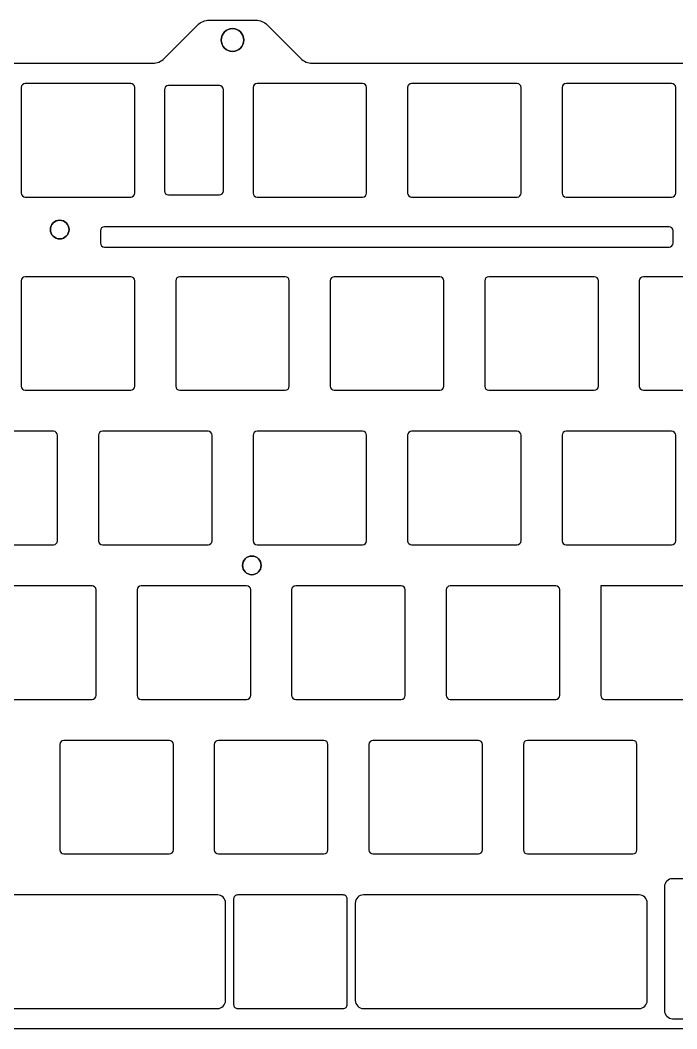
# Model space of a CAD drawing. Header units: millimetres. Extents: x 20 to 368, y 21 to 151.
# Drawn here: x 117.8 to 198.8, y 26.4 to 150.7 of the extents above; entities that cross this region are included whole.
import ezdxf

# ---------------------------------------------------------------- set-up
doc = ezdxf.new("R2010")
doc.units = ezdxf.units.MM
doc.header["$MEASUREMENT"] = 0

msp = doc.modelspace()

# ---------------------------------------------------------------- linework, layer by layer
for p, q in [((141.12, 150.68), (146.86, 150.68)), ((141.12, 150.68), (146.86, 150.68)), ((135.58, 145.96), (139.71, 150.09)), ((135.58, 145.96), (139.71, 150.09)), ((148.27, 150.09), (152.4, 145.96)), ((148.27, 150.09), (152.4, 145.96)), ((51.42, 145.37), (134.16, 145.37)), ((51.42, 145.37), (134.16, 145.37)), ((153.82, 145.37), (234.17, 145.37)), ((153.82, 145.37), (234.17, 145.37)), ((117.95, 142.37), (117.95, 129.37)), ((117.95, 142.37), (117.95, 129.37)), ((131.45, 142.87), (118.45, 142.87)), ((131.45, 142.87), (118.45, 142.87)), ((131.95, 129.37), (131.95, 142.37)), ((131.95, 129.37), (131.95, 142.37)), ((135.6, 142.11), (135.6, 129.63)), ((135.6, 142.11), (135.6, 129.63)), ((142.37, 142.61), (136.1, 142.61)), ((142.37, 142.61), (136.1, 142.61)), ((142.87, 129.63), (142.87, 142.11)), ((142.87, 129.63), (142.87, 142.11)), ((146.52, 142.37), (146.52, 129.37)), ((146.52, 142.37), (146.52, 129.37)), ((160.02, 142.87), (147.02, 142.87)), ((160.02, 142.87), (147.02, 142.87)), ((160.52, 129.37), (160.52, 142.37)), ((160.52, 129.37), (160.52, 142.37)), ((165.57, 142.37), (165.57, 129.37)), ((165.57, 142.37), (165.57, 129.37)), ((179.07, 142.87), (166.07, 142.87)), ((179.07, 142.87), (166.07, 142.87)), ((179.57, 129.37), (179.57, 142.37)), ((179.57, 129.37), (179.57, 142.37)), ((184.62, 142.37), (184.62, 129.37)), ((184.62, 142.37), (184.62, 129.37)), ((198.12, 142.87), (185.12, 142.87)), ((198.12, 142.87), (185.12, 142.87)), ((198.62, 129.37), (198.62, 142.37)), ((198.62, 129.37), (198.62, 142.37)), ((118.45, 128.87), (131.45, 128.87)), ((118.45, 128.87), (131.45, 128.87)), ((136.1, 129.13), (142.37, 129.13)), ((136.1, 129.13), (142.37, 129.13)), ((147.02, 128.87), (160.02, 128.87)), ((147.02, 128.87), (160.02, 128.87)), ((166.07, 128.87), (179.07, 128.87)), ((166.07, 128.87), (179.07, 128.87)), ((185.12, 128.87), (198.12, 128.87)), ((185.12, 128.87), (198.12, 128.87)), ((127.7, 124.71), (127.7, 123.21)), ((127.7, 124.71), (127.7, 123.21)), ((197.8, 125.21), (128.2, 125.21)), ((197.8, 125.21), (128.2, 125.21)), ((198.3, 123.21), (198.3, 124.71)), ((198.3, 123.21), (198.3, 124.71)), ((128.2, 122.71), (197.8, 122.71)), ((128.2, 122.71), (197.8, 122.71)), ((117.94, 118.56), (117.94, 105.56)), ((117.94, 118.56), (117.94, 105.56)), ((131.44, 119.06), (118.44, 119.06)), ((131.44, 119.06), (118.44, 119.06)), ((131.94, 105.56), (131.94, 118.56)), ((131.94, 105.56), (131.94, 118.56)), ((136.99, 118.56), (136.99, 105.56)), ((136.99, 118.56), (136.99, 105.56)), ((150.49, 119.06), (137.49, 119.06)), ((150.49, 119.06), (137.49, 119.06)), ((150.99, 105.56), (150.99, 118.56)), ((150.99, 105.56), (150.99, 118.56)), ((156.04, 118.56), (156.04, 105.56)), ((156.04, 118.56), (156.04, 105.56)), ((169.54, 119.06), (156.54, 119.06)), ((169.54, 119.06), (156.54, 119.06)), ((170.04, 105.56), (170.04, 118.56)), ((170.04, 105.56), (170.04, 118.56)), ((175.09, 118.56), (175.09, 105.56)), ((175.09, 118.56), (175.09, 105.56)), ((188.59, 119.06), (175.59, 119.06)), ((188.59, 119.06), (175.59, 119.06)), ((189.09, 105.56), (189.09, 118.56)), ((189.09, 105.56), (189.09, 118.56)), ((194.14, 118.56), (194.14, 105.56)), ((194.14, 118.56), (194.14, 105.56)), ((207.64, 119.06), (194.64, 119.06)), ((207.64, 119.06), (194.64, 119.06)), ((118.44, 105.06), (131.44, 105.06)), ((118.44, 105.06), (131.44, 105.06)), ((137.49, 105.06), (150.49, 105.06)), ((137.49, 105.06), (150.49, 105.06)), ((156.54, 105.06), (169.54, 105.06)), ((156.54, 105.06), (169.54, 105.06)), ((175.59, 105.06), (188.59, 105.06)), ((175.59, 105.06), (188.59, 105.06)), ((194.64, 105.06), (207.64, 105.06)), ((194.64, 105.06), (207.64, 105.06)), ((121.92, 100.01), (108.92, 100.01)), ((121.92, 100.01), (108.92, 100.01)), ((122.42, 86.51), (122.42, 99.51)), ((122.42, 86.51), (122.42, 99.51)), ((127.47, 99.51), (127.47, 86.51)), ((127.47, 99.51), (127.47, 86.51)), ((140.97, 100.01), (127.97, 100.01)), ((140.97, 100.01), (127.97, 100.01)), ((141.47, 86.51), (141.47, 99.51)), ((141.47, 86.51), (141.47, 99.51)), ((146.52, 99.51), (146.52, 86.51)), ((146.52, 99.51), (146.52, 86.51)), ((160.02, 100.01), (147.02, 100.01)), ((160.02, 100.01), (147.02, 100.01)), ((160.52, 86.51), (160.52, 99.51)), ((160.52, 86.51), (160.52, 99.51)), ((165.57, 99.51), (165.57, 86.51)), ((165.57, 99.51), (165.57, 86.51)), ((179.07, 100.01), (166.07, 100.01)), ((179.07, 100.01), (166.07, 100.01)), ((179.57, 86.51), (179.57, 99.51)), ((179.57, 86.51), (179.57, 99.51)), ((184.62, 99.51), (184.62, 86.51)), ((184.62, 99.51), (184.62, 86.51)), ((198.12, 100.01), (185.12, 100.01)), ((198.12, 100.01), (185.12, 100.01)), ((198.62, 86.51), (198.62, 99.51)), ((198.62, 86.51), (198.62, 99.51)), ((108.92, 86.01), (121.92, 86.01)), ((108.92, 86.01), (121.92, 86.01)), ((127.97, 86.01), (140.97, 86.01)), ((127.97, 86.01), (140.97, 86.01)), ((147.02, 86.01), (160.02, 86.01)), ((147.02, 86.01), (160.02, 86.01)), ((166.07, 86.01), (179.07, 86.01)), ((166.07, 86.01), (179.07, 86.01)), ((185.12, 86.01), (198.12, 86.01)), ((185.12, 86.01), (198.12, 86.01)), ((126.68, 80.96), (113.68, 80.96)), ((126.68, 80.96), (113.68, 80.96)), ((145.73, 80.96), (132.73, 80.96)), ((145.73, 80.96), (132.73, 80.96)), ((164.78, 80.96), (151.78, 80.96)), ((164.78, 80.96), (151.78, 80.96)), ((183.83, 80.96), (170.83, 80.96)), ((183.83, 80.96), (170.83, 80.96)), ((189.38, 80.96), (189.38, 67.46)), ((202.88, 80.96), (189.38, 80.96)), ((189.38, 80.96), (189.38, 67.46)), ((202.88, 80.96), (189.38, 80.96)), ((127.18, 67.46), (127.18, 80.46)), ((127.18, 67.46), (127.18, 80.46)), ((132.23, 80.46), (132.23, 67.46)), ((132.23, 80.46), (132.23, 67.46)), ((146.23, 67.46), (146.23, 80.46)), ((146.23, 67.46), (146.23, 80.46)), ((151.28, 80.46), (151.28, 67.46)), ((151.28, 80.46), (151.28, 67.46)), ((165.28, 67.46), (165.28, 80.46)), ((165.28, 67.46), (165.28, 80.46)), ((170.33, 80.46), (170.33, 67.46)), ((170.33, 80.46), (170.33, 67.46)), ((184.33, 67.46), (184.33, 80.46)), ((184.33, 67.46), (184.33, 80.46)), ((113.68, 66.96), (126.68, 66.96)), ((113.68, 66.96), (126.68, 66.96)), ((132.73, 66.96), (145.73, 66.96)), ((132.73, 66.96), (145.73, 66.96)), ((151.78, 66.96), (164.78, 66.96)), ((151.78, 66.96), (164.78, 66.96)), ((170.83, 66.96), (183.83, 66.96)), ((170.83, 66.96), (183.83, 66.96)), ((189.88, 66.96), (202.88, 66.96)), ((189.88, 66.96), (202.88, 66.96)), ((122.7, 61.41), (122.7, 48.41)), ((122.7, 61.41), (122.7, 48.41)), ((136.2, 61.91), (123.2, 61.91)), ((136.2, 61.91), (123.2, 61.91)), ((136.7, 48.41), (136.7, 61.41)), ((136.7, 48.41), (136.7, 61.41)), ((141.75, 61.41), (141.75, 48.41)), ((141.75, 61.41), (141.75, 48.41)), ((155.25, 61.91), (142.25, 61.91)), ((155.25, 61.91), (142.25, 61.91)), ((155.75, 48.41), (155.75, 61.41)), ((155.75, 48.41), (155.75, 61.41)), ((160.8, 61.41), (160.8, 48.41)), ((160.8, 61.41), (160.8, 48.41)), ((174.3, 61.91), (161.3, 61.91)), ((174.3, 61.91), (161.3, 61.91)), ((174.8, 48.41), (174.8, 61.41)), ((174.8, 48.41), (174.8, 61.41)), ((179.85, 61.41), (179.85, 48.41)), ((179.85, 61.41), (179.85, 48.41)), ((193.35, 61.91), (180.35, 61.91)), ((193.35, 61.91), (180.35, 61.91)), ((193.85, 48.41), (193.85, 61.41)), ((193.85, 48.41), (193.85, 61.41)), ((123.2, 47.91), (136.2, 47.91)), ((123.2, 47.91), (136.2, 47.91)), ((142.25, 47.91), (155.25, 47.91)), ((142.25, 47.91), (155.25, 47.91)), ((161.3, 47.91), (174.3, 47.91)), ((161.3, 47.91), (174.3, 47.91)), ((180.35, 47.91), (193.35, 47.91)), ((180.35, 47.91), (193.35, 47.91)), ((246.08, 26.36), (80, 26.36)), ((246.08, 26.36), (80, 26.36))]:
    msp.add_line(p, q)
for points in [[(197.23, 43.86), (197.23, 28.61, 0.414214), (198.23, 27.61), (204.03, 27.61, 0.414214), (205.03, 28.61), (205.03, 43.86, 0.414214), (204.03, 44.86), (198.23, 44.86, 0.414214)], [(197.23, 43.86), (197.23, 28.61, 0.414214), (198.23, 27.61), (204.03, 27.61, 0.414214), (205.03, 28.61), (205.03, 43.86, 0.414214), (204.03, 44.86), (198.23, 44.86, 0.414214)], [(142.13, 42.86), (108.15, 42.86, 0.414214), (107.15, 41.86), (107.15, 29.86, 0.414214), (108.15, 28.86), (142.13, 28.86, 0.414214), (143.13, 29.86), (143.13, 41.86, 0.414214)], [(142.13, 42.86), (108.15, 42.86, 0.414214), (107.15, 41.86), (107.15, 29.86, 0.414214), (108.15, 28.86), (142.13, 28.86, 0.414214), (143.13, 29.86), (143.13, 41.86, 0.414214)], [(144.13, 42.36), (144.13, 29.36, 0.414214), (144.63, 28.86), (157.63, 28.86, 0.414214), (158.13, 29.36), (158.13, 42.36, 0.414214), (157.63, 42.86), (144.63, 42.86, 0.414214)], [(144.13, 42.36), (144.13, 29.36, 0.414214), (144.63, 28.86), (157.63, 28.86, 0.414214), (158.13, 29.36), (158.13, 42.36, 0.414214), (157.63, 42.86), (144.63, 42.86, 0.414214)], [(160.13, 28.86), (194.12, 28.86, 0.414214), (195.12, 29.86), (195.12, 41.86, 0.414214), (194.12, 42.86), (160.13, 42.86, 0.414214), (159.13, 41.86), (159.13, 29.86, 0.414214)], [(160.13, 28.86), (194.12, 28.86, 0.414214), (195.12, 29.86), (195.12, 41.86, 0.414214), (194.12, 42.86), (160.13, 42.86, 0.414214), (159.13, 41.86), (159.13, 29.86, 0.414214)]]:
    msp.add_lwpolyline(points, format="xyb", close=True)
at = {"extrusion": (0, 0, -1)}
for centre, radius in [((-143.99, 148.23), 1.4), ((-122.69, 124.87), 1.15), ((-146.37, 83.48), 1.15)]:
    msp.add_circle(centre, radius, dxfattribs=at)
for centre, radius in [((143.99, 148.23), 1.4), ((122.69, 124.87), 1.15), ((146.37, 83.48), 1.15)]:
    msp.add_circle(centre, radius)
for points in [[(139.71, 150.09), (139.9, 150.28), (140.12, 150.42), (140.6, 150.62), (140.86, 150.68), (141.12, 150.68)], [(139.71, 150.09), (139.9, 150.28), (140.12, 150.42), (140.6, 150.62), (140.86, 150.68), (141.12, 150.68)], [(146.86, 150.68), (147.12, 150.68), (147.38, 150.62), (147.87, 150.42), (148.09, 150.28), (148.27, 150.09)], [(146.86, 150.68), (147.12, 150.68), (147.38, 150.62), (147.87, 150.42), (148.09, 150.28), (148.27, 150.09)], [(134.16, 145.37), (134.43, 145.37), (134.68, 145.42), (135.17, 145.62), (135.39, 145.77), (135.58, 145.96)], [(134.16, 145.37), (134.43, 145.37), (134.68, 145.42), (135.17, 145.62), (135.39, 145.77), (135.58, 145.96)], [(152.4, 145.96), (152.59, 145.77), (152.81, 145.62), (153.3, 145.42), (153.56, 145.37), (153.82, 145.37)], [(152.4, 145.96), (152.59, 145.77), (152.81, 145.62), (153.3, 145.42), (153.56, 145.37), (153.82, 145.37)]]:
    msp.add_open_spline(points, degree=3, knots=[0, 0, 0, 0, 0.0788512, 0.0788512, 0.1577024, 0.1577024, 0.1577024, 0.1577024])
for points in [[(118.45, 142.87), (118.17, 142.87), (117.95, 142.65), (117.95, 142.37)], [(118.45, 142.87), (118.17, 142.87), (117.95, 142.65), (117.95, 142.37)], [(131.95, 142.37), (131.95, 142.65), (131.72, 142.87), (131.45, 142.87)], [(131.95, 142.37), (131.95, 142.65), (131.72, 142.87), (131.45, 142.87)], [(136.1, 142.61), (135.82, 142.61), (135.6, 142.38), (135.6, 142.11)], [(136.1, 142.61), (135.82, 142.61), (135.6, 142.38), (135.6, 142.11)], [(142.87, 142.11), (142.87, 142.38), (142.65, 142.61), (142.37, 142.61)], [(142.87, 142.11), (142.87, 142.38), (142.65, 142.61), (142.37, 142.61)], [(147.02, 142.87), (146.75, 142.87), (146.52, 142.65), (146.52, 142.37)], [(147.02, 142.87), (146.75, 142.87), (146.52, 142.65), (146.52, 142.37)], [(160.52, 142.37), (160.52, 142.65), (160.3, 142.87), (160.02, 142.87)], [(160.52, 142.37), (160.52, 142.65), (160.3, 142.87), (160.02, 142.87)], [(166.07, 142.87), (165.8, 142.87), (165.57, 142.65), (165.57, 142.37)], [(166.07, 142.87), (165.8, 142.87), (165.57, 142.65), (165.57, 142.37)], [(179.57, 142.37), (179.57, 142.65), (179.35, 142.87), (179.07, 142.87)], [(179.57, 142.37), (179.57, 142.65), (179.35, 142.87), (179.07, 142.87)], [(185.12, 142.87), (184.85, 142.87), (184.62, 142.65), (184.62, 142.37)], [(185.12, 142.87), (184.85, 142.87), (184.62, 142.65), (184.62, 142.37)], [(198.62, 142.37), (198.62, 142.65), (198.4, 142.87), (198.12, 142.87)], [(198.62, 142.37), (198.62, 142.65), (198.4, 142.87), (198.12, 142.87)], [(117.95, 129.37), (117.95, 129.09), (118.17, 128.87), (118.45, 128.87)], [(117.95, 129.37), (117.95, 129.09), (118.17, 128.87), (118.45, 128.87)], [(131.45, 128.87), (131.72, 128.87), (131.95, 129.09), (131.95, 129.37)], [(131.45, 128.87), (131.72, 128.87), (131.95, 129.09), (131.95, 129.37)], [(135.6, 129.63), (135.6, 129.36), (135.82, 129.13), (136.1, 129.13)], [(135.6, 129.63), (135.6, 129.36), (135.82, 129.13), (136.1, 129.13)], [(142.37, 129.13), (142.65, 129.13), (142.87, 129.36), (142.87, 129.63)], [(142.37, 129.13), (142.65, 129.13), (142.87, 129.36), (142.87, 129.63)], [(146.52, 129.37), (146.52, 129.09), (146.75, 128.87), (147.02, 128.87)], [(146.52, 129.37), (146.52, 129.09), (146.75, 128.87), (147.02, 128.87)], [(160.02, 128.87), (160.3, 128.87), (160.52, 129.09), (160.52, 129.37)], [(160.02, 128.87), (160.3, 128.87), (160.52, 129.09), (160.52, 129.37)], [(165.57, 129.37), (165.57, 129.09), (165.8, 128.87), (166.07, 128.87)], [(165.57, 129.37), (165.57, 129.09), (165.8, 128.87), (166.07, 128.87)], [(179.07, 128.87), (179.35, 128.87), (179.57, 129.09), (179.57, 129.37)], [(179.07, 128.87), (179.35, 128.87), (179.57, 129.09), (179.57, 129.37)], [(184.62, 129.37), (184.62, 129.09), (184.85, 128.87), (185.12, 128.87)], [(184.62, 129.37), (184.62, 129.09), (184.85, 128.87), (185.12, 128.87)], [(198.12, 128.87), (198.4, 128.87), (198.62, 129.09), (198.62, 129.37)], [(198.12, 128.87), (198.4, 128.87), (198.62, 129.09), (198.62, 129.37)], [(128.2, 125.21), (127.92, 125.21), (127.7, 124.99), (127.7, 124.71)], [(128.2, 125.21), (127.92, 125.21), (127.7, 124.99), (127.7, 124.71)], [(198.3, 124.71), (198.3, 124.99), (198.08, 125.21), (197.8, 125.21)], [(198.3, 124.71), (198.3, 124.99), (198.08, 125.21), (197.8, 125.21)], [(127.7, 123.21), (127.7, 122.94), (127.92, 122.71), (128.2, 122.71)], [(127.7, 123.21), (127.7, 122.94), (127.92, 122.71), (128.2, 122.71)], [(197.8, 122.71), (198.08, 122.71), (198.3, 122.94), (198.3, 123.21)], [(197.8, 122.71), (198.08, 122.71), (198.3, 122.94), (198.3, 123.21)], [(118.44, 119.06), (118.16, 119.06), (117.94, 118.83), (117.94, 118.56)], [(118.44, 119.06), (118.16, 119.06), (117.94, 118.83), (117.94, 118.56)], [(131.94, 118.56), (131.94, 118.83), (131.72, 119.06), (131.44, 119.06)], [(131.94, 118.56), (131.94, 118.83), (131.72, 119.06), (131.44, 119.06)], [(137.49, 119.06), (137.21, 119.06), (136.99, 118.83), (136.99, 118.56)], [(137.49, 119.06), (137.21, 119.06), (136.99, 118.83), (136.99, 118.56)], [(150.99, 118.56), (150.99, 118.83), (150.77, 119.06), (150.49, 119.06)], [(150.99, 118.56), (150.99, 118.83), (150.77, 119.06), (150.49, 119.06)], [(156.54, 119.06), (156.26, 119.06), (156.04, 118.83), (156.04, 118.56)], [(156.54, 119.06), (156.26, 119.06), (156.04, 118.83), (156.04, 118.56)], [(170.04, 118.56), (170.04, 118.83), (169.82, 119.06), (169.54, 119.06)], [(170.04, 118.56), (170.04, 118.83), (169.82, 119.06), (169.54, 119.06)], [(175.59, 119.06), (175.31, 119.06), (175.09, 118.83), (175.09, 118.56)], [(175.59, 119.06), (175.31, 119.06), (175.09, 118.83), (175.09, 118.56)], [(189.09, 118.56), (189.09, 118.83), (188.87, 119.06), (188.59, 119.06)], [(189.09, 118.56), (189.09, 118.83), (188.87, 119.06), (188.59, 119.06)], [(194.64, 119.06), (194.36, 119.06), (194.14, 118.83), (194.14, 118.56)], [(194.64, 119.06), (194.36, 119.06), (194.14, 118.83), (194.14, 118.56)], [(117.94, 105.56), (117.94, 105.28), (118.16, 105.06), (118.44, 105.06)], [(117.94, 105.56), (117.94, 105.28), (118.16, 105.06), (118.44, 105.06)], [(131.44, 105.06), (131.72, 105.06), (131.94, 105.28), (131.94, 105.56)], [(131.44, 105.06), (131.72, 105.06), (131.94, 105.28), (131.94, 105.56)], [(136.99, 105.56), (136.99, 105.28), (137.21, 105.06), (137.49, 105.06)], [(136.99, 105.56), (136.99, 105.28), (137.21, 105.06), (137.49, 105.06)], [(150.49, 105.06), (150.77, 105.06), (150.99, 105.28), (150.99, 105.56)], [(150.49, 105.06), (150.77, 105.06), (150.99, 105.28), (150.99, 105.56)], [(156.04, 105.56), (156.04, 105.28), (156.26, 105.06), (156.54, 105.06)], [(156.04, 105.56), (156.04, 105.28), (156.26, 105.06), (156.54, 105.06)], [(169.54, 105.06), (169.82, 105.06), (170.04, 105.28), (170.04, 105.56)], [(169.54, 105.06), (169.82, 105.06), (170.04, 105.28), (170.04, 105.56)], [(175.09, 105.56), (175.09, 105.28), (175.31, 105.06), (175.59, 105.06)], [(175.09, 105.56), (175.09, 105.28), (175.31, 105.06), (175.59, 105.06)], [(188.59, 105.06), (188.87, 105.06), (189.09, 105.28), (189.09, 105.56)], [(188.59, 105.06), (188.87, 105.06), (189.09, 105.28), (189.09, 105.56)], [(194.14, 105.56), (194.14, 105.28), (194.36, 105.06), (194.64, 105.06)], [(194.14, 105.56), (194.14, 105.28), (194.36, 105.06), (194.64, 105.06)], [(122.42, 99.51), (122.42, 99.78), (122.19, 100.01), (121.92, 100.01)], [(122.42, 99.51), (122.42, 99.78), (122.19, 100.01), (121.92, 100.01)], [(127.97, 100.01), (127.69, 100.01), (127.47, 99.78), (127.47, 99.51)], [(127.97, 100.01), (127.69, 100.01), (127.47, 99.78), (127.47, 99.51)], [(141.47, 99.51), (141.47, 99.78), (141.24, 100.01), (140.97, 100.01)], [(141.47, 99.51), (141.47, 99.78), (141.24, 100.01), (140.97, 100.01)], [(147.02, 100.01), (146.74, 100.01), (146.52, 99.78), (146.52, 99.51)], [(147.02, 100.01), (146.74, 100.01), (146.52, 99.78), (146.52, 99.51)], [(160.52, 99.51), (160.52, 99.78), (160.29, 100.01), (160.02, 100.01)], [(160.52, 99.51), (160.52, 99.78), (160.29, 100.01), (160.02, 100.01)], [(166.07, 100.01), (165.79, 100.01), (165.57, 99.78), (165.57, 99.51)], [(166.07, 100.01), (165.79, 100.01), (165.57, 99.78), (165.57, 99.51)], [(179.57, 99.51), (179.57, 99.78), (179.34, 100.01), (179.07, 100.01)], [(179.57, 99.51), (179.57, 99.78), (179.34, 100.01), (179.07, 100.01)], [(185.12, 100.01), (184.84, 100.01), (184.62, 99.78), (184.62, 99.51)], [(185.12, 100.01), (184.84, 100.01), (184.62, 99.78), (184.62, 99.51)], [(198.62, 99.51), (198.62, 99.78), (198.39, 100.01), (198.12, 100.01)], [(198.62, 99.51), (198.62, 99.78), (198.39, 100.01), (198.12, 100.01)], [(121.92, 86.01), (122.19, 86.01), (122.42, 86.23), (122.42, 86.51)], [(121.92, 86.01), (122.19, 86.01), (122.42, 86.23), (122.42, 86.51)], [(127.47, 86.51), (127.47, 86.23), (127.69, 86.01), (127.97, 86.01)], [(127.47, 86.51), (127.47, 86.23), (127.69, 86.01), (127.97, 86.01)], [(140.97, 86.01), (141.24, 86.01), (141.47, 86.23), (141.47, 86.51)], [(140.97, 86.01), (141.24, 86.01), (141.47, 86.23), (141.47, 86.51)], [(146.52, 86.51), (146.52, 86.23), (146.74, 86.01), (147.02, 86.01)], [(146.52, 86.51), (146.52, 86.23), (146.74, 86.01), (147.02, 86.01)], [(160.02, 86.01), (160.29, 86.01), (160.52, 86.23), (160.52, 86.51)], [(160.02, 86.01), (160.29, 86.01), (160.52, 86.23), (160.52, 86.51)], [(165.57, 86.51), (165.57, 86.23), (165.79, 86.01), (166.07, 86.01)], [(165.57, 86.51), (165.57, 86.23), (165.79, 86.01), (166.07, 86.01)], [(179.07, 86.01), (179.34, 86.01), (179.57, 86.23), (179.57, 86.51)], [(179.07, 86.01), (179.34, 86.01), (179.57, 86.23), (179.57, 86.51)], [(184.62, 86.51), (184.62, 86.23), (184.84, 86.01), (185.12, 86.01)], [(184.62, 86.51), (184.62, 86.23), (184.84, 86.01), (185.12, 86.01)], [(198.12, 86.01), (198.39, 86.01), (198.62, 86.23), (198.62, 86.51)], [(198.12, 86.01), (198.39, 86.01), (198.62, 86.23), (198.62, 86.51)], [(127.18, 80.46), (127.18, 80.73), (126.95, 80.96), (126.68, 80.96)], [(127.18, 80.46), (127.18, 80.73), (126.95, 80.96), (126.68, 80.96)], [(132.73, 80.96), (132.45, 80.96), (132.23, 80.73), (132.23, 80.46)], [(132.73, 80.96), (132.45, 80.96), (132.23, 80.73), (132.23, 80.46)], [(146.23, 80.46), (146.23, 80.73), (146, 80.96), (145.73, 80.96)], [(146.23, 80.46), (146.23, 80.73), (146, 80.96), (145.73, 80.96)], [(151.78, 80.96), (151.5, 80.96), (151.28, 80.73), (151.28, 80.46)], [(151.78, 80.96), (151.5, 80.96), (151.28, 80.73), (151.28, 80.46)], [(165.28, 80.46), (165.28, 80.73), (165.05, 80.96), (164.78, 80.96)], [(165.28, 80.46), (165.28, 80.73), (165.05, 80.96), (164.78, 80.96)], [(170.83, 80.96), (170.55, 80.96), (170.33, 80.73), (170.33, 80.46)], [(170.83, 80.96), (170.55, 80.96), (170.33, 80.73), (170.33, 80.46)], [(184.33, 80.46), (184.33, 80.73), (184.1, 80.96), (183.83, 80.96)], [(184.33, 80.46), (184.33, 80.73), (184.1, 80.96), (183.83, 80.96)], [(126.68, 66.96), (126.95, 66.96), (127.18, 67.18), (127.18, 67.46)], [(126.68, 66.96), (126.95, 66.96), (127.18, 67.18), (127.18, 67.46)], [(132.23, 67.46), (132.23, 67.18), (132.45, 66.96), (132.73, 66.96)], [(132.23, 67.46), (132.23, 67.18), (132.45, 66.96), (132.73, 66.96)], [(145.73, 66.96), (146, 66.96), (146.23, 67.18), (146.23, 67.46)], [(145.73, 66.96), (146, 66.96), (146.23, 67.18), (146.23, 67.46)], [(151.28, 67.46), (151.28, 67.18), (151.5, 66.96), (151.78, 66.96)], [(151.28, 67.46), (151.28, 67.18), (151.5, 66.96), (151.78, 66.96)], [(164.78, 66.96), (165.05, 66.96), (165.28, 67.18), (165.28, 67.46)], [(164.78, 66.96), (165.05, 66.96), (165.28, 67.18), (165.28, 67.46)], [(170.33, 67.46), (170.33, 67.18), (170.55, 66.96), (170.83, 66.96)], [(170.33, 67.46), (170.33, 67.18), (170.55, 66.96), (170.83, 66.96)], [(183.83, 66.96), (184.1, 66.96), (184.33, 67.18), (184.33, 67.46)], [(183.83, 66.96), (184.1, 66.96), (184.33, 67.18), (184.33, 67.46)], [(189.38, 67.46), (189.38, 67.18), (189.6, 66.96), (189.88, 66.96)], [(189.38, 67.46), (189.38, 67.18), (189.6, 66.96), (189.88, 66.96)], [(123.2, 61.91), (122.93, 61.91), (122.7, 61.68), (122.7, 61.41)], [(123.2, 61.91), (122.93, 61.91), (122.7, 61.68), (122.7, 61.41)], [(136.7, 61.41), (136.7, 61.68), (136.48, 61.91), (136.2, 61.91)], [(136.7, 61.41), (136.7, 61.68), (136.48, 61.91), (136.2, 61.91)], [(142.25, 61.91), (141.98, 61.91), (141.75, 61.68), (141.75, 61.41)], [(142.25, 61.91), (141.98, 61.91), (141.75, 61.68), (141.75, 61.41)], [(155.75, 61.41), (155.75, 61.68), (155.53, 61.91), (155.25, 61.91)], [(155.75, 61.41), (155.75, 61.68), (155.53, 61.91), (155.25, 61.91)], [(161.3, 61.91), (161.03, 61.91), (160.8, 61.68), (160.8, 61.41)], [(161.3, 61.91), (161.03, 61.91), (160.8, 61.68), (160.8, 61.41)], [(174.8, 61.41), (174.8, 61.68), (174.58, 61.91), (174.3, 61.91)], [(174.8, 61.41), (174.8, 61.68), (174.58, 61.91), (174.3, 61.91)], [(180.35, 61.91), (180.08, 61.91), (179.85, 61.68), (179.85, 61.41)], [(180.35, 61.91), (180.08, 61.91), (179.85, 61.68), (179.85, 61.41)], [(193.85, 61.41), (193.85, 61.68), (193.63, 61.91), (193.35, 61.91)], [(193.85, 61.41), (193.85, 61.68), (193.63, 61.91), (193.35, 61.91)], [(122.7, 48.41), (122.7, 48.13), (122.93, 47.91), (123.2, 47.91)], [(122.7, 48.41), (122.7, 48.13), (122.93, 47.91), (123.2, 47.91)], [(136.2, 47.91), (136.48, 47.91), (136.7, 48.13), (136.7, 48.41)], [(136.2, 47.91), (136.48, 47.91), (136.7, 48.13), (136.7, 48.41)], [(141.75, 48.41), (141.75, 48.13), (141.98, 47.91), (142.25, 47.91)], [(141.75, 48.41), (141.75, 48.13), (141.98, 47.91), (142.25, 47.91)], [(155.25, 47.91), (155.53, 47.91), (155.75, 48.13), (155.75, 48.41)], [(155.25, 47.91), (155.53, 47.91), (155.75, 48.13), (155.75, 48.41)], [(160.8, 48.41), (160.8, 48.13), (161.03, 47.91), (161.3, 47.91)], [(160.8, 48.41), (160.8, 48.13), (161.03, 47.91), (161.3, 47.91)], [(174.3, 47.91), (174.58, 47.91), (174.8, 48.13), (174.8, 48.41)], [(174.3, 47.91), (174.58, 47.91), (174.8, 48.13), (174.8, 48.41)], [(179.85, 48.41), (179.85, 48.13), (180.08, 47.91), (180.35, 47.91)], [(179.85, 48.41), (179.85, 48.13), (180.08, 47.91), (180.35, 47.91)], [(193.35, 47.91), (193.63, 47.91), (193.85, 48.13), (193.85, 48.41)], [(193.35, 47.91), (193.63, 47.91), (193.85, 48.13), (193.85, 48.41)]]:
    msp.add_open_spline(points, degree=3)

doc.saveas('drawing.dxf')
